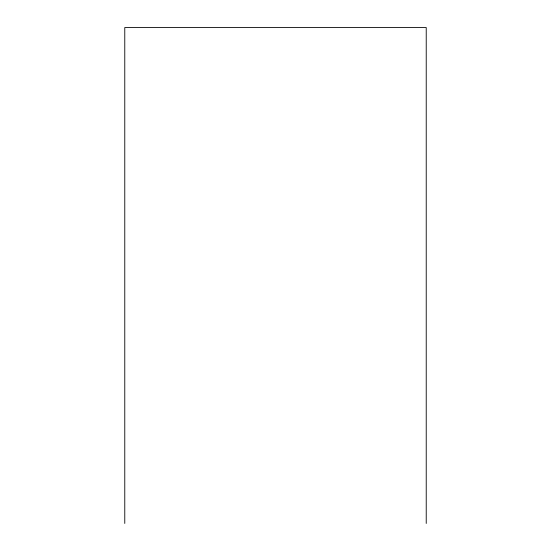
<?xml version="1.0" encoding="UTF-8"?>
<svg xmlns="http://www.w3.org/2000/svg" width="551" height="551" viewBox="0 0 551 551"><rect width="100%" height="100%" fill="white"/><g stroke="black" fill="none" stroke-linecap="round" stroke-linejoin="round"><path stroke-width="0.83" d="M426.226 523.45L426.226 27.55L124.774 27.55L124.774 523.45"/></g></svg>
